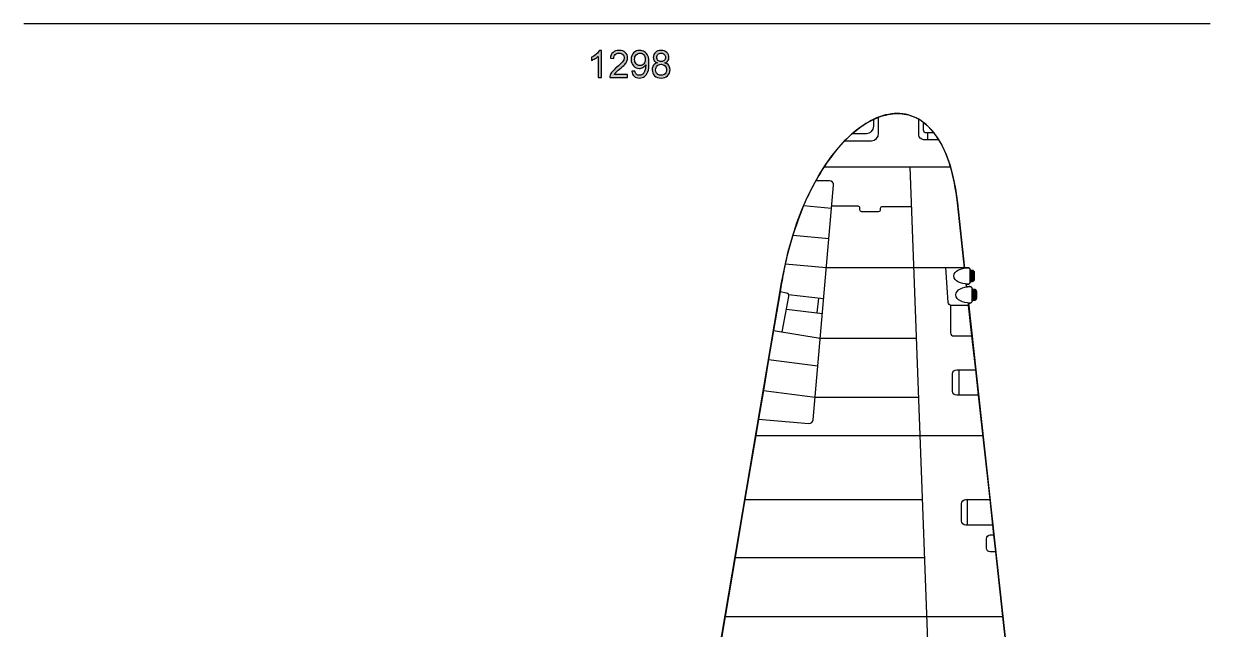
# Model space of a CAD drawing. Extents: x 54 to 366, y 42 to 297.
# Drawn here: x 53.8 to 175.5, y 172 to 234 of the extents above; entities that cross this region are included whole.
import ezdxf

# ---------------------------------------------------------------- set-up
doc = ezdxf.new("R2010")
doc.units = 0
doc.header["$MEASUREMENT"] = 0
doc.layers.add('4-VIEW', color=7, linetype='CONTINUOUS')
doc.layers.add('SOLIDS', color=7, linetype='CONTINUOUS')

# ---------------------------------------------------------------- blocks, each defined once
blk = doc.blocks.new('BLOCK_3')
at = {"layer": '4-VIEW'}
h = blk.add_hatch(color=7, dxfattribs=at)
h.dxf.hatch_style = 2
edge = h.paths.add_edge_path()
edge.add_spline(control_points=[(113.08, 228.53), (113.08, 228.53), (112.74, 228.53), (112.74, 228.53), (112.74, 228.53), (112.74, 230.7), (112.74, 230.7), (112.66, 230.62), (112.55, 230.55), (112.42, 230.47), (112.28, 230.39), (112.17, 230.33), (112.06, 230.29), (112.06, 230.29), (112.06, 230.62), (112.06, 230.62), (112.25, 230.71), (112.42, 230.82), (112.56, 230.95), (112.7, 231.07), (112.8, 231.2), (112.86, 231.32), (112.86, 231.32), (113.08, 231.32), (113.08, 231.32), (113.08, 231.32), (113.08, 228.53), (113.08, 228.53)], knot_values=[0, 0, 0, 0, 1, 1, 1, 2, 2, 2, 3, 3, 3, 4, 4, 4, 5, 5, 5, 6, 6, 6, 7, 7, 7, 8, 8, 8, 9, 9, 9, 9], degree=3, periodic=1)
h = blk.add_hatch(color=7, dxfattribs=at)
h.dxf.hatch_style = 2
edge = h.paths.add_edge_path()
edge.add_spline(control_points=[(115.75, 228.86), (115.75, 228.86), (115.75, 228.53), (115.75, 228.53), (115.75, 228.53), (113.91, 228.53), (113.91, 228.53), (113.91, 228.61), (113.92, 228.69), (113.95, 228.77), (114, 228.89), (114.07, 229.01), (114.18, 229.13), (114.28, 229.26), (114.43, 229.4), (114.62, 229.56), (114.92, 229.8), (115.13, 230), (115.23, 230.14), (115.34, 230.29), (115.39, 230.43), (115.39, 230.55), (115.39, 230.69), (115.35, 230.8), (115.25, 230.9), (115.15, 230.99), (115.03, 231.04), (114.87, 231.04), (114.71, 231.04), (114.58, 230.99), (114.48, 230.89), (114.38, 230.79), (114.33, 230.65), (114.33, 230.48), (114.33, 230.48), (113.98, 230.51), (113.98, 230.51), (114, 230.78), (114.09, 230.98), (114.25, 231.11), (114.4, 231.25), (114.61, 231.32), (114.88, 231.32), (115.15, 231.32), (115.36, 231.24), (115.51, 231.1), (115.67, 230.95), (115.74, 230.77), (115.74, 230.55), (115.74, 230.44), (115.72, 230.33), (115.68, 230.22), (115.63, 230.11), (115.56, 230), (115.45, 229.88), (115.34, 229.76), (115.17, 229.6), (114.92, 229.39), (114.72, 229.22), (114.59, 229.1), (114.53, 229.04), (114.47, 228.98), (114.42, 228.92), (114.39, 228.86), (114.39, 228.86), (115.75, 228.86), (115.75, 228.86)], knot_values=[0, 0, 0, 0, 1, 1, 1, 2, 2, 2, 3, 3, 3, 4, 4, 4, 5, 5, 5, 6, 6, 6, 7, 7, 7, 8, 8, 8, 9, 9, 9, 10, 10, 10, 11, 11, 11, 12, 12, 12, 13, 13, 13, 14, 14, 14, 15, 15, 15, 16, 16, 16, 17, 17, 17, 18, 18, 18, 19, 19, 19, 20, 20, 20, 21, 21, 21, 22, 22, 22, 22], degree=3, periodic=1)
h = blk.add_hatch(color=7, dxfattribs=at)
h.dxf.hatch_style = 2
edge = h.paths.add_edge_path()
edge.add_spline(control_points=[(116.17, 229.17), (116.17, 229.17), (116.49, 229.2), (116.49, 229.2), (116.52, 229.05), (116.57, 228.94), (116.65, 228.87), (116.73, 228.8), (116.83, 228.76), (116.95, 228.76), (117.06, 228.76), (117.15, 228.79), (117.23, 228.83), (117.31, 228.88), (117.37, 228.95), (117.42, 229.03), (117.47, 229.11), (117.52, 229.21), (117.55, 229.35), (117.58, 229.49), (117.6, 229.63), (117.6, 229.77), (117.6, 229.78), (117.6, 229.81), (117.6, 229.84), (117.53, 229.73), (117.44, 229.64), (117.32, 229.57), (117.2, 229.5), (117.07, 229.47), (116.94, 229.47), (116.71, 229.47), (116.51, 229.55), (116.35, 229.72), (116.19, 229.89), (116.11, 230.11), (116.11, 230.38), (116.11, 230.66), (116.2, 230.89), (116.36, 231.06), (116.53, 231.23), (116.74, 231.32), (116.99, 231.32), (117.17, 231.32), (117.33, 231.27), (117.48, 231.17), (117.63, 231.07), (117.75, 230.94), (117.82, 230.76), (117.9, 230.58), (117.94, 230.32), (117.94, 229.97), (117.94, 229.62), (117.9, 229.34), (117.83, 229.13), (117.75, 228.92), (117.63, 228.76), (117.48, 228.65), (117.33, 228.54), (117.15, 228.48), (116.95, 228.48), (116.73, 228.48), (116.55, 228.54), (116.41, 228.66), (116.28, 228.78), (116.19, 228.95), (116.17, 229.17)], knot_values=[0, 0, 0, 0, 1, 1, 1, 2, 2, 2, 3, 3, 3, 4, 4, 4, 5, 5, 5, 6, 6, 6, 7, 7, 7, 8, 8, 8, 9, 9, 9, 10, 10, 10, 11, 11, 11, 12, 12, 12, 13, 13, 13, 14, 14, 14, 15, 15, 15, 16, 16, 16, 17, 17, 17, 18, 18, 18, 19, 19, 19, 20, 20, 20, 21, 21, 21, 22, 22, 22, 22], degree=3, periodic=1)
edge = h.paths.add_edge_path()
edge.add_spline(control_points=[(117.56, 230.4), (117.56, 230.59), (117.51, 230.75), (117.41, 230.86), (117.3, 230.98), (117.18, 231.04), (117.03, 231.04), (116.88, 231.04), (116.75, 230.97), (116.63, 230.85), (116.52, 230.73), (116.46, 230.57), (116.46, 230.37), (116.46, 230.19), (116.52, 230.05), (116.62, 229.94), (116.73, 229.83), (116.86, 229.77), (117.02, 229.77), (117.18, 229.77), (117.31, 229.83), (117.41, 229.94), (117.51, 230.05), (117.56, 230.2), (117.56, 230.4)], knot_values=[0, 0, 0, 0, 1, 1, 1, 2, 2, 2, 3, 3, 3, 4, 4, 4, 5, 5, 5, 6, 6, 6, 7, 7, 7, 8, 8, 8, 8], degree=3, periodic=1)
h = blk.add_hatch(color=7, dxfattribs=at)
h.dxf.hatch_style = 2
edge = h.paths.add_edge_path()
edge.add_spline(control_points=[(118.8, 230.03), (118.66, 230.09), (118.55, 230.16), (118.48, 230.26), (118.41, 230.35), (118.38, 230.47), (118.38, 230.6), (118.38, 230.8), (118.45, 230.97), (118.6, 231.11), (118.74, 231.25), (118.94, 231.32), (119.18, 231.32), (119.42, 231.32), (119.62, 231.25), (119.76, 231.11), (119.91, 230.97), (119.99, 230.79), (119.99, 230.59), (119.99, 230.46), (119.95, 230.35), (119.88, 230.26), (119.82, 230.16), (119.71, 230.09), (119.58, 230.03), (119.75, 229.98), (119.88, 229.89), (119.97, 229.77), (120.05, 229.64), (120.1, 229.49), (120.1, 229.32), (120.1, 229.08), (120.01, 228.89), (119.85, 228.72), (119.68, 228.56), (119.46, 228.48), (119.18, 228.48), (118.91, 228.48), (118.69, 228.56), (118.52, 228.72), (118.35, 228.89), (118.27, 229.09), (118.27, 229.33), (118.27, 229.51), (118.31, 229.66), (118.41, 229.79), (118.5, 229.91), (118.63, 229.99), (118.8, 230.03)], knot_values=[0, 0, 0, 0, 1, 1, 1, 2, 2, 2, 3, 3, 3, 4, 4, 4, 5, 5, 5, 6, 6, 6, 7, 7, 7, 8, 8, 8, 9, 9, 9, 10, 10, 10, 11, 11, 11, 12, 12, 12, 13, 13, 13, 14, 14, 14, 15, 15, 15, 16, 16, 16, 16], degree=3, periodic=1)
edge = h.paths.add_edge_path()
edge.add_spline(control_points=[(118.62, 229.33), (118.62, 229.23), (118.64, 229.14), (118.69, 229.05), (118.73, 228.96), (118.8, 228.89), (118.89, 228.84), (118.98, 228.79), (119.08, 228.76), (119.19, 228.76), (119.35, 228.76), (119.48, 228.81), (119.59, 228.92), (119.7, 229.02), (119.75, 229.16), (119.75, 229.32), (119.75, 229.48), (119.7, 229.62), (119.59, 229.73), (119.48, 229.83), (119.34, 229.89), (119.18, 229.89), (119.02, 229.89), (118.88, 229.83), (118.78, 229.73), (118.67, 229.62), (118.62, 229.49), (118.62, 229.33)], knot_values=[0, 0, 0, 0, 1, 1, 1, 2, 2, 2, 3, 3, 3, 4, 4, 4, 5, 5, 5, 6, 6, 6, 7, 7, 7, 8, 8, 8, 9, 9, 9, 9], degree=3, periodic=1)
edge = h.paths.add_edge_path()
edge.add_spline(control_points=[(118.73, 230.61), (118.73, 230.48), (118.77, 230.37), (118.86, 230.29), (118.94, 230.21), (119.05, 230.17), (119.19, 230.17), (119.32, 230.17), (119.42, 230.21), (119.51, 230.29), (119.59, 230.37), (119.63, 230.47), (119.63, 230.59), (119.63, 230.72), (119.59, 230.82), (119.5, 230.91), (119.42, 230.99), (119.31, 231.04), (119.18, 231.04), (119.05, 231.04), (118.94, 231), (118.86, 230.91), (118.77, 230.83), (118.73, 230.73), (118.73, 230.61)], knot_values=[0, 0, 0, 0, 1, 1, 1, 2, 2, 2, 3, 3, 3, 4, 4, 4, 5, 5, 5, 6, 6, 6, 7, 7, 7, 8, 8, 8, 8], degree=3, periodic=1)
for points, knots in [([(113.08, 228.53), (113.08, 228.53), (112.74, 228.53), (112.74, 228.53), (112.74, 228.53), (112.74, 230.7), (112.74, 230.7), (112.66, 230.62), (112.55, 230.55), (112.42, 230.47), (112.28, 230.39), (112.17, 230.33), (112.06, 230.29), (112.06, 230.29), (112.06, 230.62), (112.06, 230.62), (112.25, 230.71), (112.42, 230.82), (112.56, 230.95), (112.7, 231.07), (112.8, 231.2), (112.86, 231.32), (112.86, 231.32), (113.08, 231.32), (113.08, 231.32), (113.08, 231.32), (113.08, 228.53), (113.08, 228.53)], [0, 0, 0, 0, 1, 1, 1, 2, 2, 2, 3, 3, 3, 4, 4, 4, 5, 5, 5, 6, 6, 6, 7, 7, 7, 8, 8, 8, 9, 9, 9, 9]), ([(115.75, 228.86), (115.75, 228.86), (115.75, 228.53), (115.75, 228.53), (115.75, 228.53), (113.91, 228.53), (113.91, 228.53), (113.91, 228.61), (113.92, 228.69), (113.95, 228.77), (114, 228.89), (114.07, 229.01), (114.18, 229.13), (114.28, 229.26), (114.43, 229.4), (114.62, 229.56), (114.92, 229.8), (115.13, 230), (115.23, 230.14), (115.34, 230.29), (115.39, 230.43), (115.39, 230.55), (115.39, 230.69), (115.35, 230.8), (115.25, 230.9), (115.15, 230.99), (115.03, 231.04), (114.87, 231.04), (114.71, 231.04), (114.58, 230.99), (114.48, 230.89), (114.38, 230.79), (114.33, 230.65), (114.33, 230.48), (114.33, 230.48), (113.98, 230.51), (113.98, 230.51), (114, 230.78), (114.09, 230.98), (114.25, 231.11), (114.4, 231.25), (114.61, 231.32), (114.88, 231.32), (115.15, 231.32), (115.36, 231.24), (115.51, 231.1), (115.67, 230.95), (115.74, 230.77), (115.74, 230.55), (115.74, 230.44), (115.72, 230.33), (115.68, 230.22), (115.63, 230.11), (115.56, 230), (115.45, 229.88), (115.34, 229.76), (115.17, 229.6), (114.92, 229.39), (114.72, 229.22), (114.59, 229.1), (114.53, 229.04), (114.47, 228.98), (114.42, 228.92), (114.39, 228.86), (114.39, 228.86), (115.75, 228.86), (115.75, 228.86)], [0, 0, 0, 0, 1, 1, 1, 2, 2, 2, 3, 3, 3, 4, 4, 4, 5, 5, 5, 6, 6, 6, 7, 7, 7, 8, 8, 8, 9, 9, 9, 10, 10, 10, 11, 11, 11, 12, 12, 12, 13, 13, 13, 14, 14, 14, 15, 15, 15, 16, 16, 16, 17, 17, 17, 18, 18, 18, 19, 19, 19, 20, 20, 20, 21, 21, 21, 22, 22, 22, 22]), ([(116.17, 229.17), (116.17, 229.17), (116.49, 229.2), (116.49, 229.2), (116.52, 229.05), (116.57, 228.94), (116.65, 228.87), (116.73, 228.8), (116.83, 228.76), (116.95, 228.76), (117.06, 228.76), (117.15, 228.79), (117.23, 228.83), (117.31, 228.88), (117.37, 228.95), (117.42, 229.03), (117.47, 229.11), (117.52, 229.21), (117.55, 229.35), (117.58, 229.49), (117.6, 229.63), (117.6, 229.77), (117.6, 229.78), (117.6, 229.81), (117.6, 229.84), (117.53, 229.73), (117.44, 229.64), (117.32, 229.57), (117.2, 229.5), (117.07, 229.47), (116.94, 229.47), (116.71, 229.47), (116.51, 229.55), (116.35, 229.72), (116.19, 229.89), (116.11, 230.11), (116.11, 230.38), (116.11, 230.66), (116.2, 230.89), (116.36, 231.06), (116.53, 231.23), (116.74, 231.32), (116.99, 231.32), (117.17, 231.32), (117.33, 231.27), (117.48, 231.17), (117.63, 231.07), (117.75, 230.94), (117.82, 230.76), (117.9, 230.58), (117.94, 230.32), (117.94, 229.97), (117.94, 229.62), (117.9, 229.34), (117.83, 229.13), (117.75, 228.92), (117.63, 228.76), (117.48, 228.65), (117.33, 228.54), (117.15, 228.48), (116.95, 228.48), (116.73, 228.48), (116.55, 228.54), (116.41, 228.66), (116.28, 228.78), (116.19, 228.95), (116.17, 229.17)], [0, 0, 0, 0, 1, 1, 1, 2, 2, 2, 3, 3, 3, 4, 4, 4, 5, 5, 5, 6, 6, 6, 7, 7, 7, 8, 8, 8, 9, 9, 9, 10, 10, 10, 11, 11, 11, 12, 12, 12, 13, 13, 13, 14, 14, 14, 15, 15, 15, 16, 16, 16, 17, 17, 17, 18, 18, 18, 19, 19, 19, 20, 20, 20, 21, 21, 21, 22, 22, 22, 22]), ([(118.8, 230.03), (118.66, 230.09), (118.55, 230.16), (118.48, 230.26), (118.41, 230.35), (118.38, 230.47), (118.38, 230.6), (118.38, 230.8), (118.45, 230.97), (118.6, 231.11), (118.74, 231.25), (118.94, 231.32), (119.18, 231.32), (119.42, 231.32), (119.62, 231.25), (119.76, 231.11), (119.91, 230.97), (119.99, 230.79), (119.99, 230.59), (119.99, 230.46), (119.95, 230.35), (119.88, 230.26), (119.82, 230.16), (119.71, 230.09), (119.58, 230.03), (119.75, 229.98), (119.88, 229.89), (119.97, 229.77), (120.05, 229.64), (120.1, 229.49), (120.1, 229.32), (120.1, 229.08), (120.01, 228.89), (119.85, 228.72), (119.68, 228.56), (119.46, 228.48), (119.18, 228.48), (118.91, 228.48), (118.69, 228.56), (118.52, 228.72), (118.35, 228.89), (118.27, 229.09), (118.27, 229.33), (118.27, 229.51), (118.31, 229.66), (118.41, 229.79), (118.5, 229.91), (118.63, 229.99), (118.8, 230.03)], [0, 0, 0, 0, 1, 1, 1, 2, 2, 2, 3, 3, 3, 4, 4, 4, 5, 5, 5, 6, 6, 6, 7, 7, 7, 8, 8, 8, 9, 9, 9, 10, 10, 10, 11, 11, 11, 12, 12, 12, 13, 13, 13, 14, 14, 14, 15, 15, 15, 16, 16, 16, 16]), ([(117.56, 230.4), (117.56, 230.59), (117.51, 230.75), (117.41, 230.86), (117.3, 230.98), (117.18, 231.04), (117.03, 231.04), (116.88, 231.04), (116.75, 230.97), (116.63, 230.85), (116.52, 230.73), (116.46, 230.57), (116.46, 230.37), (116.46, 230.19), (116.52, 230.05), (116.62, 229.94), (116.73, 229.83), (116.86, 229.77), (117.02, 229.77), (117.18, 229.77), (117.31, 229.83), (117.41, 229.94), (117.51, 230.05), (117.56, 230.2), (117.56, 230.4)], [0, 0, 0, 0, 1, 1, 1, 2, 2, 2, 3, 3, 3, 4, 4, 4, 5, 5, 5, 6, 6, 6, 7, 7, 7, 8, 8, 8, 8]), ([(118.73, 230.61), (118.73, 230.48), (118.77, 230.37), (118.86, 230.29), (118.94, 230.21), (119.05, 230.17), (119.19, 230.17), (119.32, 230.17), (119.42, 230.21), (119.51, 230.29), (119.59, 230.37), (119.63, 230.47), (119.63, 230.59), (119.63, 230.72), (119.59, 230.82), (119.5, 230.91), (119.42, 230.99), (119.31, 231.04), (119.18, 231.04), (119.05, 231.04), (118.94, 231), (118.86, 230.91), (118.77, 230.83), (118.73, 230.73), (118.73, 230.61)], [0, 0, 0, 0, 1, 1, 1, 2, 2, 2, 3, 3, 3, 4, 4, 4, 5, 5, 5, 6, 6, 6, 7, 7, 7, 8, 8, 8, 8]), ([(118.62, 229.33), (118.62, 229.23), (118.64, 229.14), (118.69, 229.05), (118.73, 228.96), (118.8, 228.89), (118.89, 228.84), (118.98, 228.79), (119.08, 228.76), (119.19, 228.76), (119.35, 228.76), (119.48, 228.81), (119.59, 228.92), (119.7, 229.02), (119.75, 229.16), (119.75, 229.32), (119.75, 229.48), (119.7, 229.62), (119.59, 229.73), (119.48, 229.83), (119.34, 229.89), (119.18, 229.89), (119.02, 229.89), (118.88, 229.83), (118.78, 229.73), (118.67, 229.62), (118.62, 229.49), (118.62, 229.33)], [0, 0, 0, 0, 1, 1, 1, 2, 2, 2, 3, 3, 3, 4, 4, 4, 5, 5, 5, 6, 6, 6, 7, 7, 7, 8, 8, 8, 9, 9, 9, 9])]:
    blk.add_open_spline(points, degree=3, knots=knots, dxfattribs=at)

msp = doc.modelspace()

# ---------------------------------------------------------------- hatches: boundary and pattern name
at = {"layer": 'SOLIDS'}
h = msp.add_hatch(color=7, dxfattribs=at)
edge = h.paths.add_edge_path()
edge.add_spline(control_points=[(150.86, 208.76), (150.86, 208.76), (150.86, 207.64), (150.86, 207.64), (150.86, 207.64), (151.11, 207.64), (151.11, 207.64), (151.21, 207.64), (151.3, 207.72), (151.3, 207.83), (151.3, 207.83), (151.3, 208.56), (151.3, 208.56), (151.3, 208.67), (151.21, 208.76), (151.11, 208.76), (151.11, 208.76), (150.86, 208.76), (150.86, 208.76)], knot_values=[0, 0, 0, 0, 1, 1, 1, 2, 2, 2, 3, 3, 3, 4, 4, 4, 5, 5, 5, 6, 6, 6, 6], degree=3, periodic=1)
h = msp.add_hatch(color=7, dxfattribs=at)
edge = h.paths.add_edge_path()
edge.add_spline(control_points=[(151.07, 206.82), (151.07, 206.82), (151.07, 205.7), (151.07, 205.7), (151.07, 205.7), (151.32, 205.7), (151.32, 205.7), (151.43, 205.7), (151.52, 205.79), (151.52, 205.89), (151.52, 205.89), (151.52, 206.63), (151.52, 206.63), (151.52, 206.73), (151.43, 206.82), (151.32, 206.82), (151.32, 206.82), (151.07, 206.82), (151.07, 206.82)], knot_values=[0, 0, 0, 0, 1, 1, 1, 2, 2, 2, 3, 3, 3, 4, 4, 4, 5, 5, 5, 6, 6, 6, 6], degree=3, periodic=1)

# ---------------------------------------------------------------- linework, layer by layer
at = {"layer": '4-VIEW', "color": 7}
for points in [[(175.5, 234.05), (53.82, 234.05)], [(146.5, 222.86), (146.5, 222.16)], [(135.9, 219.38), (148.84, 219.38)], [(146.62, 168.01), (144.73, 219.38)], [(133.8, 215.4), (136.67, 215.15)], [(132.69, 212.37), (136.4, 212.05)], [(131.91, 209.42), (136.13, 209.05)], [(136.13, 209.05), (150.29, 209.05)], [(150.48, 207.36), (150.51, 207.07)], [(132.23, 206.31), (135.85, 205.87)], [(135.17, 204.41), (135.36, 205.93)], [(132.04, 204.79), (135.72, 204.34)], [(150.69, 205.43), (154.71, 168.94)], [(130.71, 202.59), (135.5, 201.83)], [(135.5, 201.83), (145.37, 201.83)], [(130.2, 199.62), (135.25, 198.98)], [(149.74, 195.96), (149.74, 198.58)], [(129.67, 196.47), (134.97, 195.77)], [(134.97, 195.77), (145.6, 195.77)], [(128.88, 191.83), (152.19, 191.83)], [(127.77, 185.27), (145.99, 185.27)], [(150.59, 182.66), (150.59, 185.28)], [(126.76, 179.32), (146.2, 179.32)], [(125.74, 173.29), (154.25, 173.29)]]:
    msp.add_lwpolyline(points, dxfattribs=at)
for points, knots in [([(110.4, 144.18), (116.42, 144.26), (121.08, 145.77), (122.17, 152.21), (122.17, 152.21), (131.54, 207.49), (131.54, 207.49), (134.56, 225.35), (147.81, 231.65), (149.56, 215.7), (149.56, 215.7), (150.3, 209), (150.3, 209)], [0, 0, 0, 0, 1, 1, 1, 2, 2, 2, 3, 3, 3, 4, 4, 4, 4]), ([(138.03, 222.06), (138.03, 222.06), (140.75, 222.06), (140.75, 222.06), (141.16, 222.06), (141.49, 222.4), (141.49, 222.8), (141.49, 222.8), (141.49, 224.45), (141.49, 224.45)], [0, 0, 0, 0, 1, 1, 1, 2, 2, 2, 3, 3, 3, 3]), ([(138.81, 222.8), (138.81, 222.8), (140.24, 222.8), (140.24, 222.8), (140.64, 222.8), (140.98, 223.13), (140.98, 223.54), (140.98, 223.54), (140.98, 224.25), (140.98, 224.25)], [0, 0, 0, 0, 1, 1, 1, 2, 2, 2, 3, 3, 3, 3]), ([(147.66, 222.16), (147.66, 222.16), (146.1, 222.16), (146.1, 222.16), (145.83, 222.16), (145.61, 222.38), (145.61, 222.66), (145.61, 222.66), (145.61, 224.27), (145.61, 224.27)], [0, 0, 0, 0, 1, 1, 1, 2, 2, 2, 3, 3, 3, 3]), ([(147.17, 222.86), (147.17, 222.86), (146.38, 222.86), (146.38, 222.86), (146.22, 222.86), (146.09, 222.98), (146.09, 223.14), (146.09, 223.14), (146.09, 223.94), (146.09, 223.94)], [0, 0, 0, 0, 1, 1, 1, 2, 2, 2, 3, 3, 3, 3]), ([(129.17, 193.51), (129.17, 193.51), (134.32, 193.07), (134.32, 193.07), (134.55, 193.05), (134.75, 193.22), (134.77, 193.45), (134.77, 193.45), (136.87, 217.49), (136.87, 217.49), (136.89, 217.74), (136.7, 217.94), (136.46, 217.94), (136.46, 217.94), (135.04, 217.94), (135.04, 217.94)], [0, 0, 0, 0, 1, 1, 1, 2, 2, 2, 3, 3, 3, 4, 4, 4, 5, 5, 5, 5]), ([(136.69, 215.37), (136.69, 215.37), (139.34, 215.37), (139.34, 215.37), (139.45, 215.37), (139.54, 215.28), (139.54, 215.18), (139.54, 215.18), (139.54, 215), (139.54, 215), (139.54, 214.9), (139.62, 214.81), (139.73, 214.81), (139.73, 214.81), (141.49, 214.81), (141.49, 214.81), (141.6, 214.81), (141.69, 214.9), (141.69, 215), (141.69, 215), (141.69, 215.13), (141.69, 215.13), (141.69, 215.24), (141.78, 215.32), (141.88, 215.32), (141.88, 215.32), (144.88, 215.32), (144.88, 215.32)], [0, 0, 0, 0, 1, 1, 1, 2, 2, 2, 3, 3, 3, 4, 4, 4, 5, 5, 5, 6, 6, 6, 7, 7, 7, 8, 8, 8, 9, 9, 9, 9]), ([(150.72, 205.18), (150.72, 205.18), (148.95, 205.18), (148.95, 205.18), (148.78, 205.18), (148.64, 205.31), (148.63, 205.48), (148.63, 205.48), (148.39, 209.05), (148.39, 209.05)], [0, 0, 0, 0, 1, 1, 1, 2, 2, 2, 3, 3, 3, 3]), ([(150.86, 207.55), (150.86, 207.55), (150.86, 208.85), (150.86, 208.85), (150.86, 208.96), (150.76, 209.05), (150.65, 209.04), (149.96, 209), (149.21, 208.74), (149.21, 208.21), (149.21, 207.6), (149.94, 207.39), (150.65, 207.35), (150.76, 207.35), (150.86, 207.43), (150.86, 207.55), (150.86, 207.55), (150.86, 207.55), (150.86, 207.55)], [0, 0, 0, 0, 1, 1, 1, 2, 2, 2, 3, 3, 3, 4, 4, 4, 5, 5, 5, 6, 6, 6, 6]), ([(150.86, 207.64), (150.86, 207.64), (151.11, 207.64), (151.11, 207.64), (151.21, 207.64), (151.3, 207.72), (151.3, 207.83), (151.3, 207.83), (151.3, 208.56), (151.3, 208.56), (151.3, 208.67), (151.21, 208.76), (151.11, 208.76), (151.11, 208.76), (150.86, 208.76), (150.86, 208.76)], [0, 0, 0, 0, 1, 1, 1, 2, 2, 2, 3, 3, 3, 4, 4, 4, 5, 5, 5, 5]), ([(151.07, 205.61), (151.07, 205.61), (151.07, 206.91), (151.07, 206.91), (151.07, 207.03), (150.98, 207.11), (150.86, 207.11), (150.17, 207.06), (149.42, 206.8), (149.42, 206.27), (149.42, 205.67), (150.16, 205.45), (150.87, 205.41), (150.98, 205.41), (151.07, 205.5), (151.07, 205.61), (151.07, 205.61), (151.07, 205.61), (151.07, 205.61)], [0, 0, 0, 0, 1, 1, 1, 2, 2, 2, 3, 3, 3, 4, 4, 4, 5, 5, 5, 6, 6, 6, 6]), ([(131.61, 202.45), (131.61, 202.45), (132.28, 206.09), (132.28, 206.09), (132.31, 206.26), (132.2, 206.42), (132.03, 206.44), (132.03, 206.44), (131.38, 206.55), (131.38, 206.55)], [0, 0, 0, 0, 1, 1, 1, 2, 2, 2, 3, 3, 3, 3]), ([(151.07, 205.7), (151.07, 205.7), (151.32, 205.7), (151.32, 205.7), (151.43, 205.7), (151.52, 205.79), (151.52, 205.89), (151.52, 205.89), (151.52, 206.63), (151.52, 206.63), (151.52, 206.73), (151.43, 206.82), (151.32, 206.82), (151.32, 206.82), (151.07, 206.82), (151.07, 206.82)], [0, 0, 0, 0, 1, 1, 1, 2, 2, 2, 3, 3, 3, 4, 4, 4, 5, 5, 5, 5]), ([(148.86, 205.19), (148.86, 205.19), (148.86, 202.36), (148.86, 202.36), (148.86, 202.18), (149.01, 202.04), (149.19, 202.04), (149.19, 202.04), (151.09, 202.04), (151.09, 202.04)], [0, 0, 0, 0, 1, 1, 1, 2, 2, 2, 3, 3, 3, 3]), ([(151.73, 195.96), (151.73, 195.96), (149.51, 195.96), (149.51, 195.96), (149.27, 195.96), (149.08, 196.16), (149.08, 196.4), (149.08, 196.4), (149.08, 198.15), (149.08, 198.15), (149.08, 198.39), (149.27, 198.58), (149.51, 198.58), (149.51, 198.58), (151.45, 198.58), (151.45, 198.58)], [0, 0, 0, 0, 1, 1, 1, 2, 2, 2, 3, 3, 3, 4, 4, 4, 5, 5, 5, 5]), ([(153.2, 182.66), (153.2, 182.66), (150.42, 182.66), (150.42, 182.66), (150.18, 182.66), (149.98, 182.85), (149.98, 183.09), (149.98, 183.09), (149.98, 184.84), (149.98, 184.84), (149.98, 185.08), (150.18, 185.28), (150.42, 185.28), (150.42, 185.28), (152.91, 185.28), (152.91, 185.28)], [0, 0, 0, 0, 1, 1, 1, 2, 2, 2, 3, 3, 3, 4, 4, 4, 5, 5, 5, 5]), ([(153.5, 179.91), (153.5, 179.91), (152.93, 179.91), (152.93, 179.91), (152.72, 179.91), (152.54, 180.08), (152.54, 180.3), (152.54, 180.3), (152.54, 181.26), (152.54, 181.26), (152.54, 181.48), (152.72, 181.65), (152.93, 181.65), (152.93, 181.65), (153.31, 181.65), (153.31, 181.65)], [0, 0, 0, 0, 1, 1, 1, 2, 2, 2, 3, 3, 3, 4, 4, 4, 5, 5, 5, 5])]:
    msp.add_open_spline(points, degree=3, knots=knots, dxfattribs=at)
at = {"layer": 'SOLIDS'}
for points, knots in [([(155.37, 155.98), (155.37, 155.98), (155.37, 145.52), (155.37, 145.52), (161.58, 145.39), (167.14, 144.9), (170.69, 143.32), (171.1, 143.14), (171.43, 142.89), (171.71, 142.57), (171.79, 142.48), (171.86, 142.38), (171.93, 142.27), (171.93, 142.27), (173.77, 139.54), (173.77, 139.54), (173.9, 139.34), (173.97, 139.14), (173.97, 138.9), (173.97, 138.9), (173.97, 138.8), (173.97, 138.8), (173.97, 138.8), (173.97, 138.7), (173.97, 138.7), (173.97, 138.46), (173.9, 138.26), (173.77, 138.06), (173.77, 138.06), (171.93, 135.33), (171.93, 135.33), (171.86, 135.22), (171.79, 135.12), (171.71, 135.03), (171.43, 134.71), (171.1, 134.46), (170.69, 134.28), (167.14, 132.7), (161.58, 132.21), (155.37, 132.08), (155.37, 132.08), (155.37, 121.62), (155.37, 121.62), (156.02, 121.63), (156.68, 121.62), (157.34, 121.62), (159.06, 121.59), (160.82, 121.52), (162.61, 121.41), (162.83, 121.39), (163.13, 121.37), (163.46, 121.32), (164.55, 121.18), (165.94, 120.8), (165.94, 119.81), (165.94, 119.81), (165.94, 115.93), (165.94, 115.93), (165.94, 115.93), (166.74, 115.93), (166.74, 115.93), (166.74, 115.93), (166.74, 116.29), (166.74, 116.29), (166.74, 116.47), (166.88, 116.61), (167.05, 116.61), (167.05, 116.61), (167.15, 116.61), (167.15, 116.61), (167.15, 116.61), (167.15, 118.57), (167.15, 118.57), (167.15, 119.11), (167.11, 119.56), (167.03, 120.09), (166.38, 124.02), (166.71, 127.31), (167.44, 130.35), (167.47, 130.49), (167.68, 130.48), (167.69, 130.33), (168.14, 126.18), (168.15, 121.49), (168, 116.61), (168.15, 116.61), (168.28, 116.5), (168.31, 116.36), (168.31, 116.36), (169.01, 116.36), (169.01, 116.36), (169.1, 116.36), (169.17, 116.28), (169.17, 116.19), (169.17, 116.19), (169.17, 115.98), (169.17, 115.98), (169.17, 115.89), (169.1, 115.82), (169.01, 115.82), (169.01, 115.82), (168.31, 115.82), (168.31, 115.82), (168.31, 115.82), (168.31, 115.58), (168.31, 115.58), (168.31, 115.58), (168.45, 115.58), (168.45, 115.58), (168.45, 115.58), (170.09, 115.58), (170.09, 115.58), (170.2, 115.58), (170.29, 115.49), (170.29, 115.38), (170.29, 115.38), (170.29, 114.59), (170.29, 114.59), (170.29, 114.49), (170.2, 114.4), (170.09, 114.4), (170.09, 114.4), (169.14, 114.4), (169.14, 114.4), (169.14, 114.4), (169.14, 113.78), (169.14, 113.78), (169.14, 113.58), (168.97, 113.41), (168.77, 113.41), (168.77, 113.41), (168.05, 113.41), (168.05, 113.41), (168.08, 111.15), (167.98, 109.01), (167.7, 107.06), (167.69, 106.95), (167.54, 106.93), (167.49, 107.04), (166.32, 109.83), (167.05, 110.88), (167.05, 113.47), (167.05, 113.47), (167.05, 114.26), (167.05, 114.26), (167.05, 114.26), (165.94, 114.26), (165.94, 114.26), (165.94, 114.26), (165.94, 110.01), (165.94, 110.01), (165.94, 108.73), (163.79, 108.46), (162.81, 108.45), (160.19, 108.41), (157.7, 108.45), (155.37, 108.57), (155.14, 108.58), (154.92, 108.59), (154.7, 108.61), (154.7, 108.61), (154.23, 104.31), (154.23, 104.31), (154.23, 104.31), (153.5, 97.69), (153.5, 97.69), (153.5, 97.69), (153.31, 95.95), (153.31, 95.95), (153.31, 95.95), (153.2, 94.94), (153.2, 94.94), (153.2, 94.94), (152.91, 92.32), (152.91, 92.32), (152.91, 92.32), (151.73, 81.64), (151.73, 81.64), (151.73, 81.64), (151.44, 79.02), (151.44, 79.02), (151.44, 79.02), (151.06, 75.56), (151.06, 75.56), (151.06, 75.56), (150.72, 72.42), (150.72, 72.42), (150.72, 72.42), (150.69, 72.17), (150.69, 72.17), (150.75, 72.18), (150.81, 72.18), (150.87, 72.19), (150.98, 72.19), (151.07, 72.1), (151.07, 71.99), (151.07, 71.99), (151.07, 71.9), (151.07, 71.9), (151.07, 71.9), (151.32, 71.9), (151.32, 71.9), (151.43, 71.9), (151.52, 71.81), (151.52, 71.71), (151.52, 71.71), (151.52, 70.97), (151.52, 70.97), (151.52, 70.87), (151.43, 70.78), (151.32, 70.78), (151.32, 70.78), (151.07, 70.78), (151.07, 70.78), (151.07, 70.78), (151.07, 70.69), (151.07, 70.69), (151.07, 70.58), (150.98, 70.49), (150.86, 70.49), (150.75, 70.5), (150.63, 70.51), (150.51, 70.53), (150.51, 70.53), (150.48, 70.24), (150.48, 70.24), (150.54, 70.24), (150.59, 70.25), (150.65, 70.25), (150.76, 70.25), (150.86, 70.17), (150.86, 70.05), (150.86, 70.05), (150.86, 69.96), (150.86, 69.96), (150.86, 69.96), (151.11, 69.96), (151.11, 69.96), (151.21, 69.96), (151.3, 69.88), (151.3, 69.77), (151.3, 69.77), (151.3, 69.04), (151.3, 69.04), (151.3, 68.93), (151.21, 68.84), (151.11, 68.84), (151.11, 68.84), (150.86, 68.84), (150.86, 68.84), (150.86, 68.84), (150.86, 68.75), (150.86, 68.75), (150.86, 68.64), (150.76, 68.55), (150.65, 68.56), (150.53, 68.56), (150.41, 68.58), (150.3, 68.6), (150.3, 68.6), (149.56, 61.9), (149.56, 61.9), (149.25, 59.06), (148.57, 56.93), (147.66, 55.44), (147.5, 55.19), (147.34, 54.96), (147.17, 54.74), (146.84, 54.31), (146.48, 53.95), (146.09, 53.66), (145.93, 53.54), (145.77, 53.44), (145.61, 53.34), (144.22, 52.54), (142.61, 52.57), (140.98, 53.35), (140.25, 53.69), (139.53, 54.18), (138.81, 54.8), (138.55, 55.03), (138.29, 55.27), (138.03, 55.54), (137.29, 56.29), (136.58, 57.19), (135.9, 58.22), (135.14, 59.38), (134.43, 60.71), (133.8, 62.2), (133.4, 63.14), (133.03, 64.16), (132.69, 65.23), (132.4, 66.17), (132.14, 67.15), (131.91, 68.18), (131.77, 68.81), (131.65, 69.45), (131.54, 70.11), (131.54, 70.11), (131.38, 71.05), (131.38, 71.05), (131.38, 71.05), (130.71, 75.01), (130.71, 75.01), (130.71, 75.01), (130.2, 77.98), (130.2, 77.98), (130.2, 77.98), (129.67, 81.13), (129.67, 81.13), (129.67, 81.13), (129.17, 84.09), (129.17, 84.09), (129.17, 84.09), (128.88, 85.77), (128.88, 85.77), (128.88, 85.77), (127.77, 92.33), (127.77, 92.33), (127.77, 92.33), (126.76, 98.28), (126.76, 98.28), (126.76, 98.28), (125.74, 104.31), (125.74, 104.31), (125.74, 104.31), (124.61, 110.97), (124.61, 110.97), (124.61, 110.97), (124.42, 112.12), (124.42, 112.12), (124.42, 112.12), (122.79, 121.72), (122.79, 121.72), (122.79, 121.72), (122.17, 125.39), (122.17, 125.39), (122.1, 125.83), (122.01, 126.24), (121.9, 126.64), (120.49, 131.83), (116.33, 133.25), (111.01, 133.41), (111.01, 133.41), (111.01, 133.41), (111.01, 133.41), (111.01, 133.41), (110.4, 133.42), (110.4, 133.42), (110.4, 133.42), (109.06, 133.45), (109.06, 133.45), (109.06, 133.45), (78.14, 136.38), (78.14, 136.38), (77.97, 136.4), (77.81, 136.42), (77.65, 136.46), (77.26, 133.11), (77.27, 128.02), (76.59, 123.5), (76.02, 119.69), (74.95, 116.27), (72.73, 114.64), (71.02, 113.38), (69.08, 113.36), (67.26, 114.29), (65.92, 114.97), (64.65, 116.18), (63.58, 117.78), (62.12, 119.99), (61.05, 122.96), (60.75, 126.4), (60.69, 127.05), (60.66, 127.71), (60.66, 128.39), (60.66, 128.39), (60.27, 128.39), (60.27, 128.39), (60.09, 128.39), (59.94, 128.54), (59.94, 128.72), (59.94, 128.72), (59.94, 133.97), (59.94, 133.97), (59.94, 134.55), (60.22, 135.05), (60.72, 135.35), (60.72, 135.35), (61.38, 135.76), (61.38, 135.76), (61.38, 135.76), (64.36, 137.6), (64.36, 137.6), (64.36, 137.6), (65, 137.99), (65, 137.99), (61.56, 138.18), (57.8, 138.32), (54.16, 138.47), (53.86, 138.49), (53.86, 139.12), (54.16, 139.13), (57.8, 139.28), (61.56, 139.42), (65, 139.61), (65, 139.61), (64.36, 140), (64.36, 140), (64.36, 140), (61.38, 141.84), (61.38, 141.84), (61.38, 141.84), (60.72, 142.25), (60.72, 142.25), (60.22, 142.55), (59.94, 143.05), (59.94, 143.63), (59.94, 143.63), (59.94, 148.88), (59.94, 148.88), (59.94, 149.06), (60.09, 149.21), (60.27, 149.21), (60.27, 149.21), (60.66, 149.21), (60.66, 149.21), (60.66, 149.89), (60.69, 150.55), (60.75, 151.2), (61.05, 154.64), (62.12, 157.61), (63.58, 159.82), (64.65, 161.42), (65.92, 162.63), (67.26, 163.31), (69.08, 164.24), (71.02, 164.22), (72.73, 162.96), (74.96, 161.32), (76.03, 157.91), (76.6, 154.1), (77.28, 149.57), (77.25, 144.48), (77.66, 141.14), (77.81, 141.18), (77.97, 141.2), (78.14, 141.22), (78.14, 141.22), (109.06, 144.15), (109.06, 144.15), (109.06, 144.15), (110.4, 144.18), (110.4, 144.18), (110.4, 144.18), (110.43, 144.18), (110.43, 144.18), (110.43, 144.18), (110.97, 144.19), (110.97, 144.19), (110.97, 144.19), (110.97, 144.19), (110.97, 144.19), (116.31, 144.35), (120.49, 145.75), (121.9, 150.96), (122.01, 151.36), (122.1, 151.77), (122.17, 152.21), (122.17, 152.21), (122.79, 155.89), (122.79, 155.89), (122.79, 155.89), (124.42, 165.48), (124.42, 165.48), (124.42, 165.48), (124.61, 166.63), (124.61, 166.63), (124.61, 166.63), (125.74, 173.29), (125.74, 173.29), (125.74, 173.29), (126.76, 179.32), (126.76, 179.32), (126.76, 179.32), (127.77, 185.27), (127.77, 185.27), (127.77, 185.27), (128.88, 191.83), (128.88, 191.83), (128.88, 191.83), (129.17, 193.51), (129.17, 193.51), (129.17, 193.51), (129.67, 196.47), (129.67, 196.47), (129.67, 196.47), (130.2, 199.62), (130.2, 199.62), (130.2, 199.62), (130.71, 202.59), (130.71, 202.59), (130.71, 202.59), (131.38, 206.55), (131.38, 206.55), (131.38, 206.55), (131.54, 207.49), (131.54, 207.49), (131.65, 208.15), (131.78, 208.79), (131.91, 209.42), (132.14, 210.45), (132.4, 211.43), (132.69, 212.37), (133.03, 213.44), (133.4, 214.46), (133.8, 215.4), (134.43, 216.89), (135.14, 218.22), (135.9, 219.38), (136.58, 220.41), (137.29, 221.31), (138.03, 222.06), (138.29, 222.33), (138.55, 222.57), (138.81, 222.8), (139.53, 223.42), (140.25, 223.91), (140.98, 224.25), (142.61, 225.03), (144.22, 225.06), (145.61, 224.26), (145.77, 224.16), (145.93, 224.06), (146.09, 223.94), (146.48, 223.65), (146.84, 223.29), (147.17, 222.86), (147.34, 222.64), (147.5, 222.41), (147.66, 222.16), (148.57, 220.67), (149.25, 218.54), (149.56, 215.7), (149.56, 215.7), (150.3, 209), (150.3, 209), (150.41, 209.02), (150.53, 209.04), (150.65, 209.04), (150.76, 209.05), (150.86, 208.96), (150.86, 208.85), (150.86, 208.85), (150.86, 208.76), (150.86, 208.76), (150.86, 208.76), (151.11, 208.76), (151.11, 208.76), (151.21, 208.76), (151.3, 208.67), (151.3, 208.56), (151.3, 208.56), (151.3, 207.83), (151.3, 207.83), (151.3, 207.72), (151.21, 207.64), (151.11, 207.64), (151.11, 207.64), (150.86, 207.64), (150.86, 207.64), (150.86, 207.64), (150.86, 207.55), (150.86, 207.55), (150.86, 207.43), (150.76, 207.35), (150.65, 207.35), (150.59, 207.35), (150.54, 207.36), (150.48, 207.36), (150.48, 207.36), (150.51, 207.07), (150.51, 207.07), (150.63, 207.09), (150.75, 207.1), (150.86, 207.11), (150.98, 207.11), (151.07, 207.02), (151.07, 206.91), (151.07, 206.91), (151.07, 206.82), (151.07, 206.82), (151.07, 206.82), (151.32, 206.82), (151.32, 206.82), (151.43, 206.82), (151.52, 206.73), (151.52, 206.63), (151.52, 206.63), (151.52, 205.89), (151.52, 205.89), (151.52, 205.79), (151.43, 205.7), (151.32, 205.7), (151.32, 205.7), (151.07, 205.7), (151.07, 205.7), (151.07, 205.7), (151.07, 205.61), (151.07, 205.61), (151.07, 205.5), (150.98, 205.41), (150.87, 205.41), (150.81, 205.42), (150.75, 205.42), (150.69, 205.43), (150.69, 205.43), (150.72, 205.18), (150.72, 205.18), (150.72, 205.18), (151.06, 202.04), (151.06, 202.04), (151.06, 202.04), (151.44, 198.58), (151.44, 198.58), (151.44, 198.58), (151.73, 195.96), (151.73, 195.96), (151.73, 195.96), (152.91, 185.28), (152.91, 185.28), (152.91, 185.28), (153.2, 182.66), (153.2, 182.66), (153.2, 182.66), (153.31, 181.65), (153.31, 181.65), (153.31, 181.65), (153.5, 179.91), (153.5, 179.91), (153.5, 179.91), (154.23, 173.29), (154.23, 173.29), (154.23, 173.29), (154.7, 168.99), (154.7, 168.99), (154.92, 169.01), (155.14, 169.02), (155.37, 169.03), (157.7, 169.15), (160.19, 169.19), (162.81, 169.15), (163.79, 169.14), (165.94, 168.87), (165.94, 167.59), (165.94, 167.59), (165.94, 163.34), (165.94, 163.34), (165.94, 163.34), (167.05, 163.34), (167.05, 163.34), (167.05, 163.34), (167.05, 164.13), (167.05, 164.13), (167.05, 166.72), (166.32, 167.77), (167.49, 170.56), (167.54, 170.67), (167.69, 170.65), (167.7, 170.54), (167.98, 168.59), (168.08, 166.45), (168.05, 164.19), (168.05, 164.19), (168.77, 164.19), (168.77, 164.19), (168.97, 164.19), (169.14, 164.03), (169.14, 163.82), (169.14, 163.82), (169.14, 163.2), (169.14, 163.2), (169.14, 163.2), (170.09, 163.2), (170.09, 163.2), (170.2, 163.2), (170.29, 163.11), (170.29, 163.01), (170.29, 163.01), (170.29, 162.22), (170.29, 162.22), (170.29, 162.11), (170.2, 162.03), (170.09, 162.03), (170.09, 162.03), (168.45, 162.03), (168.45, 162.03), (168.45, 162.03), (168.31, 162.03), (168.31, 162.03), (168.31, 162.03), (168.31, 161.78), (168.31, 161.78), (168.31, 161.78), (169.01, 161.78), (169.01, 161.78), (169.1, 161.78), (169.17, 161.71), (169.17, 161.62), (169.17, 161.62), (169.17, 161.41), (169.17, 161.41), (169.17, 161.32), (169.1, 161.24), (169.01, 161.24), (169.01, 161.24), (168.31, 161.24), (168.31, 161.24), (168.28, 161.1), (168.15, 160.99), (168, 160.99), (168.15, 156.11), (168.14, 151.42), (167.69, 147.27), (167.68, 147.13), (167.47, 147.11), (167.44, 147.25), (166.71, 150.29), (166.38, 153.58), (167.03, 157.51), (167.11, 158.04), (167.15, 158.49), (167.15, 159.03), (167.15, 159.03), (167.15, 160.99), (167.15, 160.99), (167.15, 160.99), (167.05, 160.99), (167.05, 160.99), (166.88, 160.99), (166.74, 161.13), (166.74, 161.31), (166.74, 161.31), (166.74, 161.67), (166.74, 161.67), (166.74, 161.67), (165.94, 161.67), (165.94, 161.67), (165.94, 161.67), (165.94, 157.79), (165.94, 157.79), (165.94, 156.8), (164.55, 156.42), (163.46, 156.28), (163.13, 156.23), (162.83, 156.21), (162.61, 156.19), (160.82, 156.08), (159.06, 156.01), (157.34, 155.98), (156.68, 155.98), (156.02, 155.97), (155.37, 155.98)], [0, 0, 0, 0, 1, 1, 1, 2, 2, 2, 3, 3, 3, 4, 4, 4, 5, 5, 5, 6, 6, 6, 7, 7, 7, 8, 8, 8, 9, 9, 9, 10, 10, 10, 11, 11, 11, 12, 12, 12, 13, 13, 13, 14, 14, 14, 15, 15, 15, 16, 16, 16, 17, 17, 17, 18, 18, 18, 19, 19, 19, 20, 20, 20, 21, 21, 21, 22, 22, 22, 23, 23, 23, 24, 24, 24, 25, 25, 25, 26, 26, 26, 27, 27, 27, 28, 28, 28, 29, 29, 29, 30, 30, 30, 31, 31, 31, 32, 32, 32, 33, 33, 33, 34, 34, 34, 35, 35, 35, 36, 36, 36, 37, 37, 37, 38, 38, 38, 39, 39, 39, 40, 40, 40, 41, 41, 41, 42, 42, 42, 43, 43, 43, 44, 44, 44, 45, 45, 45, 46, 46, 46, 47, 47, 47, 48, 48, 48, 49, 49, 49, 50, 50, 50, 51, 51, 51, 52, 52, 52, 53, 53, 53, 54, 54, 54, 55, 55, 55, 56, 56, 56, 57, 57, 57, 58, 58, 58, 59, 59, 59, 60, 60, 60, 61, 61, 61, 62, 62, 62, 63, 63, 63, 64, 64, 64, 65, 65, 65, 66, 66, 66, 67, 67, 67, 68, 68, 68, 69, 69, 69, 70, 70, 70, 71, 71, 71, 72, 72, 72, 73, 73, 73, 74, 74, 74, 75, 75, 75, 76, 76, 76, 77, 77, 77, 78, 78, 78, 79, 79, 79, 80, 80, 80, 81, 81, 81, 82, 82, 82, 83, 83, 83, 84, 84, 84, 85, 85, 85, 86, 86, 86, 87, 87, 87, 88, 88, 88, 89, 89, 89, 90, 90, 90, 91, 91, 91, 92, 92, 92, 93, 93, 93, 94, 94, 94, 95, 95, 95, 96, 96, 96, 97, 97, 97, 98, 98, 98, 99, 99, 99, 100, 100, 100, 101, 101, 101, 102, 102, 102, 103, 103, 103, 104, 104, 104, 105, 105, 105, 106, 106, 106, 107, 107, 107, 108, 108, 108, 109, 109, 109, 110, 110, 110, 111, 111, 111, 112, 112, 112, 113, 113, 113, 114, 114, 114, 115, 115, 115, 116, 116, 116, 117, 117, 117, 118, 118, 118, 119, 119, 119, 120, 120, 120, 121, 121, 121, 122, 122, 122, 123, 123, 123, 124, 124, 124, 125, 125, 125, 126, 126, 126, 127, 127, 127, 128, 128, 128, 129, 129, 129, 130, 130, 130, 131, 131, 131, 132, 132, 132, 133, 133, 133, 134, 134, 134, 135, 135, 135, 136, 136, 136, 137, 137, 137, 138, 138, 138, 139, 139, 139, 140, 140, 140, 141, 141, 141, 142, 142, 142, 143, 143, 143, 144, 144, 144, 145, 145, 145, 146, 146, 146, 147, 147, 147, 148, 148, 148, 149, 149, 149, 150, 150, 150, 151, 151, 151, 152, 152, 152, 153, 153, 153, 154, 154, 154, 155, 155, 155, 156, 156, 156, 157, 157, 157, 158, 158, 158, 159, 159, 159, 160, 160, 160, 161, 161, 161, 162, 162, 162, 163, 163, 163, 164, 164, 164, 165, 165, 165, 166, 166, 166, 167, 167, 167, 168, 168, 168, 169, 169, 169, 170, 170, 170, 171, 171, 171, 172, 172, 172, 173, 173, 173, 174, 174, 174, 175, 175, 175, 176, 176, 176, 177, 177, 177, 178, 178, 178, 179, 179, 179, 180, 180, 180, 181, 181, 181, 182, 182, 182, 183, 183, 183, 184, 184, 184, 185, 185, 185, 186, 186, 186, 187, 187, 187, 188, 188, 188, 189, 189, 189, 190, 190, 190, 191, 191, 191, 192, 192, 192, 193, 193, 193, 194, 194, 194, 195, 195, 195, 196, 196, 196, 197, 197, 197, 198, 198, 198, 199, 199, 199, 200, 200, 200, 201, 201, 201, 202, 202, 202, 203, 203, 203, 204, 204, 204, 205, 205, 205, 206, 206, 206, 207, 207, 207, 208, 208, 208, 209, 209, 209, 210, 210, 210, 211, 211, 211, 212, 212, 212, 213, 213, 213, 214, 214, 214, 215, 215, 215, 216, 216, 216, 217, 217, 217, 218, 218, 218, 219, 219, 219, 220, 220, 220, 221, 221, 221, 222, 222, 222, 223, 223, 223, 224, 224, 224, 225, 225, 225, 226, 226, 226, 227, 227, 227, 228, 228, 228, 229, 229, 229, 230, 230, 230, 231, 231, 231, 232, 232, 232, 233, 233, 233, 234, 234, 234, 235, 235, 235, 236, 236, 236, 237, 237, 237, 238, 238, 238, 239, 239, 239, 240, 240, 240, 241, 241, 241, 242, 242, 242, 243, 243, 243, 244, 244, 244, 245, 245, 245, 246, 246, 246, 247, 247, 247, 248, 248, 248, 249, 249, 249, 250, 250, 250, 251, 251, 251, 252, 252, 252, 253, 253, 253, 254, 254, 254, 254]), ([(150.86, 208.76), (150.86, 208.76), (150.86, 207.64), (150.86, 207.64), (150.86, 207.64), (151.11, 207.64), (151.11, 207.64), (151.21, 207.64), (151.3, 207.72), (151.3, 207.83), (151.3, 207.83), (151.3, 208.56), (151.3, 208.56), (151.3, 208.67), (151.21, 208.76), (151.11, 208.76), (151.11, 208.76), (150.86, 208.76), (150.86, 208.76)], [0, 0, 0, 0, 1, 1, 1, 2, 2, 2, 3, 3, 3, 4, 4, 4, 5, 5, 5, 6, 6, 6, 6]), ([(151.07, 206.82), (151.07, 206.82), (151.07, 205.7), (151.07, 205.7), (151.07, 205.7), (151.32, 205.7), (151.32, 205.7), (151.43, 205.7), (151.52, 205.79), (151.52, 205.89), (151.52, 205.89), (151.52, 206.63), (151.52, 206.63), (151.52, 206.73), (151.43, 206.82), (151.32, 206.82), (151.32, 206.82), (151.07, 206.82), (151.07, 206.82)], [0, 0, 0, 0, 1, 1, 1, 2, 2, 2, 3, 3, 3, 4, 4, 4, 5, 5, 5, 6, 6, 6, 6])]:
    msp.add_open_spline(points, degree=3, knots=knots, dxfattribs=at)

# ---------------------------------------------------------------- block references
at = {"layer": '4-VIEW'}
msp.add_blockref('BLOCK_3', (0, 0), dxfattribs=at)

doc.saveas('drawing.dxf')
